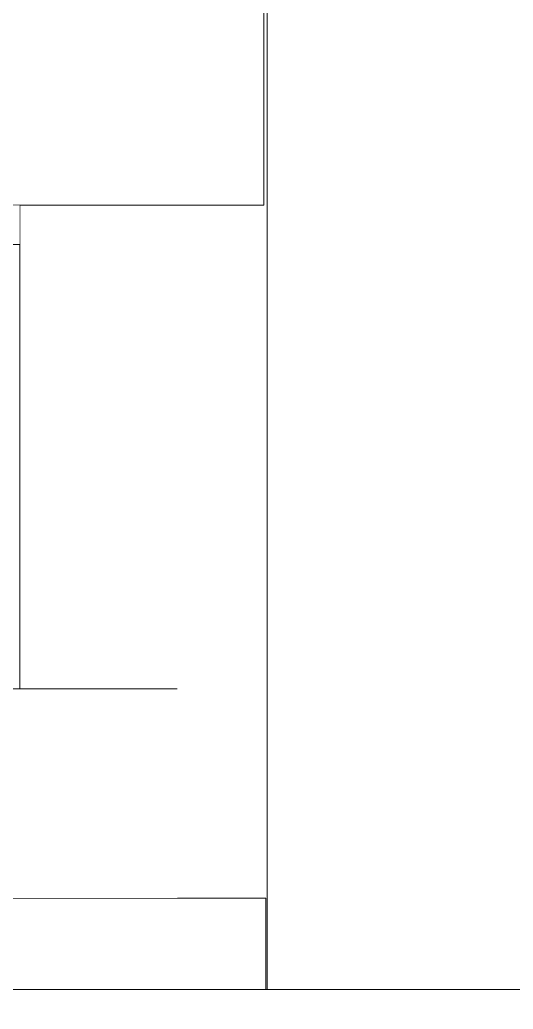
# Model space of a CAD drawing. Header units: millimetres. Extents: x -2171 to 1563, y -1758 to -1505.
# Drawn here: x -173.827 to -171.939, y -1737.359 to -1733.574 of the extents above; entities that cross this region are included whole.
import ezdxf

# ---------------------------------------------------------------- set-up
doc = ezdxf.new("R2010")
doc.units = ezdxf.units.MM
doc.linetypes.add('Wipeout_Contour', pattern=[1000, 0, -1000])
for name, color, linetype in [('Archicad Windows', 7, 'Continuous'), ('Interior - Stair & Railing', 7, 'Continuous'), ('STATIKA', 7, 'Continuous'), ('Structural - Bearing', 7, 'Continuous')]:
    doc.layers.add(name, color=color, linetype=linetype)
for name, color, linetype, lineweight, true_color in [('Archicad Windows_Pen_No__87', 251, 'Continuous', 9, 0x6a6a6a), ('Interior - Stair & Railing_Pen_No__11', 49, 'Continuous', 13, 0x464646), ('STATIKA_Pen_No__61', 251, 'Continuous', 13, 0x6a6a6a), ('Structural - Bearing_Pen_No__87', 251, 'Continuous', 9, 0x6a6a6a)]:
    doc.layers.add(name, color=color, linetype=linetype, lineweight=lineweight, true_color=true_color)
doc.layers.add('Structural - Bearing_Pen_No__89', color=7, linetype='Continuous', lineweight=13)

# ---------------------------------------------------------------- blocks, each defined once
blk = doc.blocks.new('Section Element_117_1')
at = {"color": 254, "linetype": 'Wipeout_Contour', "lineweight": 0, "ltscale": 161437.379731}
blk.add_wipeout([(-19607.6, 20420), (-19607.6, 17570), (-19600, 17570), (-19600, 17220), (-19595.5, 17220), (-19595.5, 20420)], dxfattribs=at).dxf.layer = 'Structural - Bearing'
at = {"layer": 'Structural - Bearing_Pen_No__87', "color": 251, "linetype": 'Continuous', "lineweight": 9, "true_color": 0x6a6a6a}
blk.add_line((-19595.5, 20420), (-19595.5, 17220), dxfattribs=at)
blk = doc.blocks.new('Section Element_118_1')
at = {"color": 254, "linetype": 'Wipeout_Contour', "lineweight": 0, "ltscale": 112762.811043}
blk.add_wipeout([(-20541.5, 20220), (-20542, 20220), (-20542, 18370), (-20541.5, 18370)], dxfattribs=at).dxf.layer = 'Structural - Bearing'
at = {"color": 254, "linetype": 'Wipeout_Contour', "lineweight": 0, "ltscale": 111629.2341}
blk.add_wipeout([(-20200.4, 20220), (-20200.4, 18370), (-20102.1, 18370), (-20102.1, 20220)], dxfattribs=at).dxf.layer = 'Structural - Bearing'
at = {"color": 254, "linetype": 'Wipeout_Contour', "lineweight": 0, "ltscale": 109609.560916}
blk.add_wipeout([(-19763.7, 20220), (-19882.1, 20220), (-19882.1, 17570), (-19763.7, 17570)], dxfattribs=at).dxf.layer = 'Structural - Bearing'
at = {"color": 254, "linetype": 'Wipeout_Contour', "lineweight": 0, "ltscale": 109000.936127}
blk.add_wipeout([(-19607.6, 20220), (-19617, 20220), (-19617, 17570), (-19607.6, 17570)], dxfattribs=at).dxf.layer = 'Structural - Bearing'
at = {"color": 254, "linetype": 'Wipeout_Contour', "lineweight": 0, "ltscale": 112722.054569}
blk.add_wipeout([(-20538.5, 20220), (-20538.5, 18370), (-20517.1, 18370), (-20517.1, 20220)], dxfattribs=at).dxf.layer = 'Structural - Bearing'
at = {"color": 254, "linetype": 'Wipeout_Contour', "lineweight": 0, "ltscale": 111899.03154}
blk.add_wipeout([(-20200.4, 20220), (-20288.6, 20220), (-20288.6, 18370), (-20200.4, 18370)], dxfattribs=at).dxf.layer = 'Structural - Bearing'
at = {"color": 254, "linetype": 'Wipeout_Contour', "lineweight": 0, "ltscale": 164167.554352}
blk.add_wipeout([(-19995.5, 18370), (-19939.3, 18370), (-19939.3, 17570), (-19882.1, 17570), (-19882.1, 20220), (-19995.5, 20220)], dxfattribs=at).dxf.layer = 'Structural - Bearing'
at = {"color": 254, "linetype": 'Wipeout_Contour', "lineweight": 0, "ltscale": 109226.353124}
blk.add_wipeout([(-19763.7, 17570), (-19617, 17570), (-19617, 20220), (-19763.7, 20220)], dxfattribs=at).dxf.layer = 'Structural - Bearing'
at = {"color": 254, "linetype": 'Wipeout_Contour', "lineweight": 0, "ltscale": 112757.730275}
blk.add_wipeout([(-20541.5, 20220), (-20541.5, 18370), (-20538.5, 18370), (-20538.5, 20220)], dxfattribs=at).dxf.layer = 'Structural - Bearing'
at = {"color": 254, "linetype": 'Wipeout_Contour', "lineweight": 0, "ltscale": 112138.475998}
blk.add_wipeout([(-20365.6, 18370), (-20288.6, 18370), (-20288.6, 20220), (-20365.6, 20220)], dxfattribs=at).dxf.layer = 'Structural - Bearing'
at = {"color": 254, "linetype": 'Wipeout_Contour', "lineweight": 0, "ltscale": 111333.530635}
blk.add_wipeout([(-19995.5, 20220), (-20102.1, 20220), (-20102.1, 18370), (-19995.5, 18370)], dxfattribs=at).dxf.layer = 'Structural - Bearing'
at = {"layer": 'Structural - Bearing_Pen_No__87', "color": 251, "linetype": 'Continuous', "lineweight": 9, "true_color": 0x6a6a6a}
blk.add_line((-20542, 20220), (-20542, 17570), dxfattribs=at)
at = {"color": 254, "linetype": 'Wipeout_Contour', "lineweight": 0, "ltscale": 112343.600265}
blk.add_wipeout([(-20365.6, 20220), (-20429.9, 20220), (-20429.9, 18370), (-20365.6, 18370)], dxfattribs=at).dxf.layer = 'Structural - Bearing'
at = {"color": 254, "linetype": 'Wipeout_Contour', "lineweight": 0, "ltscale": 112510.990334}
blk.add_wipeout([(-20429.9, 20220), (-20480.7, 20220), (-20480.7, 18370), (-20429.9, 18370)], dxfattribs=at).dxf.layer = 'Structural - Bearing'
at = {"color": 254, "linetype": 'Wipeout_Contour', "lineweight": 0, "ltscale": 112637.850125}
blk.add_wipeout([(-20480.7, 20220), (-20517.1, 20220), (-20517.1, 18370), (-20480.7, 18370)], dxfattribs=at).dxf.layer = 'Structural - Bearing'
blk = doc.blocks.new('Section Element_119_1')
at = {"layer": 'Structural - Bearing_Pen_No__87', "color": 251, "linetype": 'Continuous', "lineweight": 9, "true_color": 0x6a6a6a}
blk.add_line((-20542, 17570), (-20542, 20220), dxfattribs=at)
blk = doc.blocks.new('Section Element_121_1')
at = {"layer": 'Archicad Windows_Pen_No__87', "color": 251, "linetype": 'Continuous', "lineweight": 9, "true_color": 0x6a6a6a}
blk.add_line((-20542, 17570), (-20542, 20220), dxfattribs=at)
blk = doc.blocks.new('Section Element_130_1')
at = {"color": 254, "linetype": 'Wipeout_Contour', "lineweight": 0, "ltscale": 118152.981919}
blk.add_wipeout([(-19595.5, 23720), (-19607.6, 23720), (-19607.6, 20420), (-19595.5, 20420)], dxfattribs=at).dxf.layer = 'Structural - Bearing'
at = {"layer": 'Structural - Bearing_Pen_No__87', "color": 251, "linetype": 'Continuous', "lineweight": 9, "true_color": 0x6a6a6a}
blk.add_line((-19595.5, 23720), (-19595.5, 20420), dxfattribs=at)
blk = doc.blocks.new('Section Element_189_1')
at = {"color": 254, "linetype": 'Wipeout_Contour', "lineweight": 0, "ltscale": 107620.450122}
blk.add_wipeout([(-21433.2, 17220), (-19600, 17220), (-19600, 17570), (-21433.2, 17570)], dxfattribs=at).dxf.layer = 'Structural - Bearing'
at = {"layer": 'Structural - Bearing_Pen_No__87', "color": 251, "linetype": 'Continuous', "lineweight": 9, "true_color": 0x6a6a6a}
for p, q in [((-19600, 17570), (-21433.2, 17570)), ((-19600, 17220), (-19600, 17570))]:
    blk.add_line(p, q, dxfattribs=at)
blk = doc.blocks.new('Section Element_193_1')
at = {"color": 254, "linetype": 'Wipeout_Contour', "lineweight": 0, "ltscale": 109736.162023}
blk.add_wipeout([(-21502.3, 18370), (-21502.3, 17570), (-19939.3, 17570), (-19939.3, 18370)], dxfattribs=at).dxf.layer = 'Interior - Stair & Railing'
at = {"layer": 'Interior - Stair & Railing_Pen_No__11', "color": 49, "linetype": 'Continuous', "lineweight": 13, "true_color": 0x464646}
for p, q in [((-21502.3, 17570), (-21502.3, 18370)), ((-21502.3, 18370), (-19939.3, 18370)), ((-21502, 17570), (-21502, 18370))]:
    blk.add_line(p, q, dxfattribs=at)
blk = doc.blocks.new('Section Element_197_1')
at = {"color": 254, "linetype": 'Wipeout_Contour', "lineweight": 0, "ltscale": 116397.220766}
blk.add_wipeout([(-19607.6, 20220), (-19607.6, 21020), (-21433.2, 21020), (-21433.2, 20220)], dxfattribs=at).dxf.layer = 'Structural - Bearing'
at = {"layer": 'Structural - Bearing_Pen_No__87', "color": 251, "linetype": 'Continuous', "lineweight": 9, "true_color": 0x6a6a6a}
for p, q in [((-19607.6, 21020), (-21433.2, 21020)), ((-19607.6, 20220), (-19607.6, 21020)), ((-19607.6, 20220), (-21433.2, 20220))]:
    blk.add_line(p, q, dxfattribs=at)
blk = doc.blocks.new('Section Element_397_1')
at = {"color": 254, "linetype": 'Wipeout_Contour', "lineweight": 0, "ltscale": 104778.166917}
blk.add_wipeout([(-21258.8, 17220), (-21258.8, 17070), (-18301.8, 17070), (-18301.8, 17220)], dxfattribs=at).dxf.layer = 'Structural - Bearing'
at = {"layer": 'Structural - Bearing_Pen_No__89', "color": 7, "linetype": 'Continuous', "lineweight": 13}
blk.add_line((-21258.8, 17220), (-18301.8, 17220), dxfattribs=at)
blk = doc.blocks.new('Section Element_587_1')
at = {"color": 254, "linetype": 'Wipeout_Contour', "lineweight": 0, "ltscale": 115834.042846}
blk.add_wipeout([(-21062.7, 20220), (-21062.7, 20070), (-20542, 20070), (-20542, 20220)], dxfattribs=at).dxf.layer = 'STATIKA'
at = {"layer": 'STATIKA_Pen_No__61', "color": 251, "linetype": 'Continuous', "lineweight": 13, "true_color": 0x6a6a6a}
for p, q in [((-21062.7, 20220), (-21062.7, 20070)), ((-21062.7, 20070), (-20542, 20070))]:
    blk.add_line(p, q, dxfattribs=at)

msp = doc.modelspace()

# ---------------------------------------------------------------- block references
at = {"layer": 'Structural - Bearing', "lineweight": 0, "xscale": 0.001, "yscale": 0.001, "zscale": 0.001}
msp.add_blockref('Section Element_117_1', (-153.2853, -1754.5041), dxfattribs=at)

# ---------------------------------------------------------------- next in the draw order: block references
for name in ['Section Element_130_1', 'Section Element_118_1']:
    msp.add_blockref(name, (-153.2853, -1754.5041), dxfattribs=at)

# ---------------------------------------------------------------- next in the draw order: block references
msp.add_blockref('Section Element_119_1', (-153.2853, -1754.5041), dxfattribs=at)

# ---------------------------------------------------------------- next in the draw order: block references
at = {"layer": 'Archicad Windows', "lineweight": 0, "xscale": 0.001, "yscale": 0.001, "zscale": 0.001}
msp.add_blockref('Section Element_121_1', (-153.2853, -1754.5041), dxfattribs=at)

# ---------------------------------------------------------------- next in the draw order: block references
at = {"layer": 'Structural - Bearing', "lineweight": 0, "xscale": 0.001, "yscale": 0.001, "zscale": 0.001}
for name in ['Section Element_197_1', 'Section Element_189_1']:
    msp.add_blockref(name, (-153.2853, -1754.5041), dxfattribs=at)

# ---------------------------------------------------------------- next in the draw order: block references
at = {"layer": 'Interior - Stair & Railing', "lineweight": 0, "xscale": 0.001, "yscale": 0.001, "zscale": 0.001}
msp.add_blockref('Section Element_193_1', (-153.2853, -1754.5041), dxfattribs=at)
at = {"layer": 'STATIKA', "lineweight": 0, "xscale": 0.001, "yscale": 0.001, "zscale": 0.001}
msp.add_blockref('Section Element_587_1', (-153.2853, -1754.5041), dxfattribs=at)
at = {"layer": 'Structural - Bearing', "lineweight": 0, "xscale": 0.001, "yscale": 0.001, "zscale": 0.001}
msp.add_blockref('Section Element_397_1', (-153.2853, -1754.5041), dxfattribs=at)

doc.saveas('drawing.dxf')
